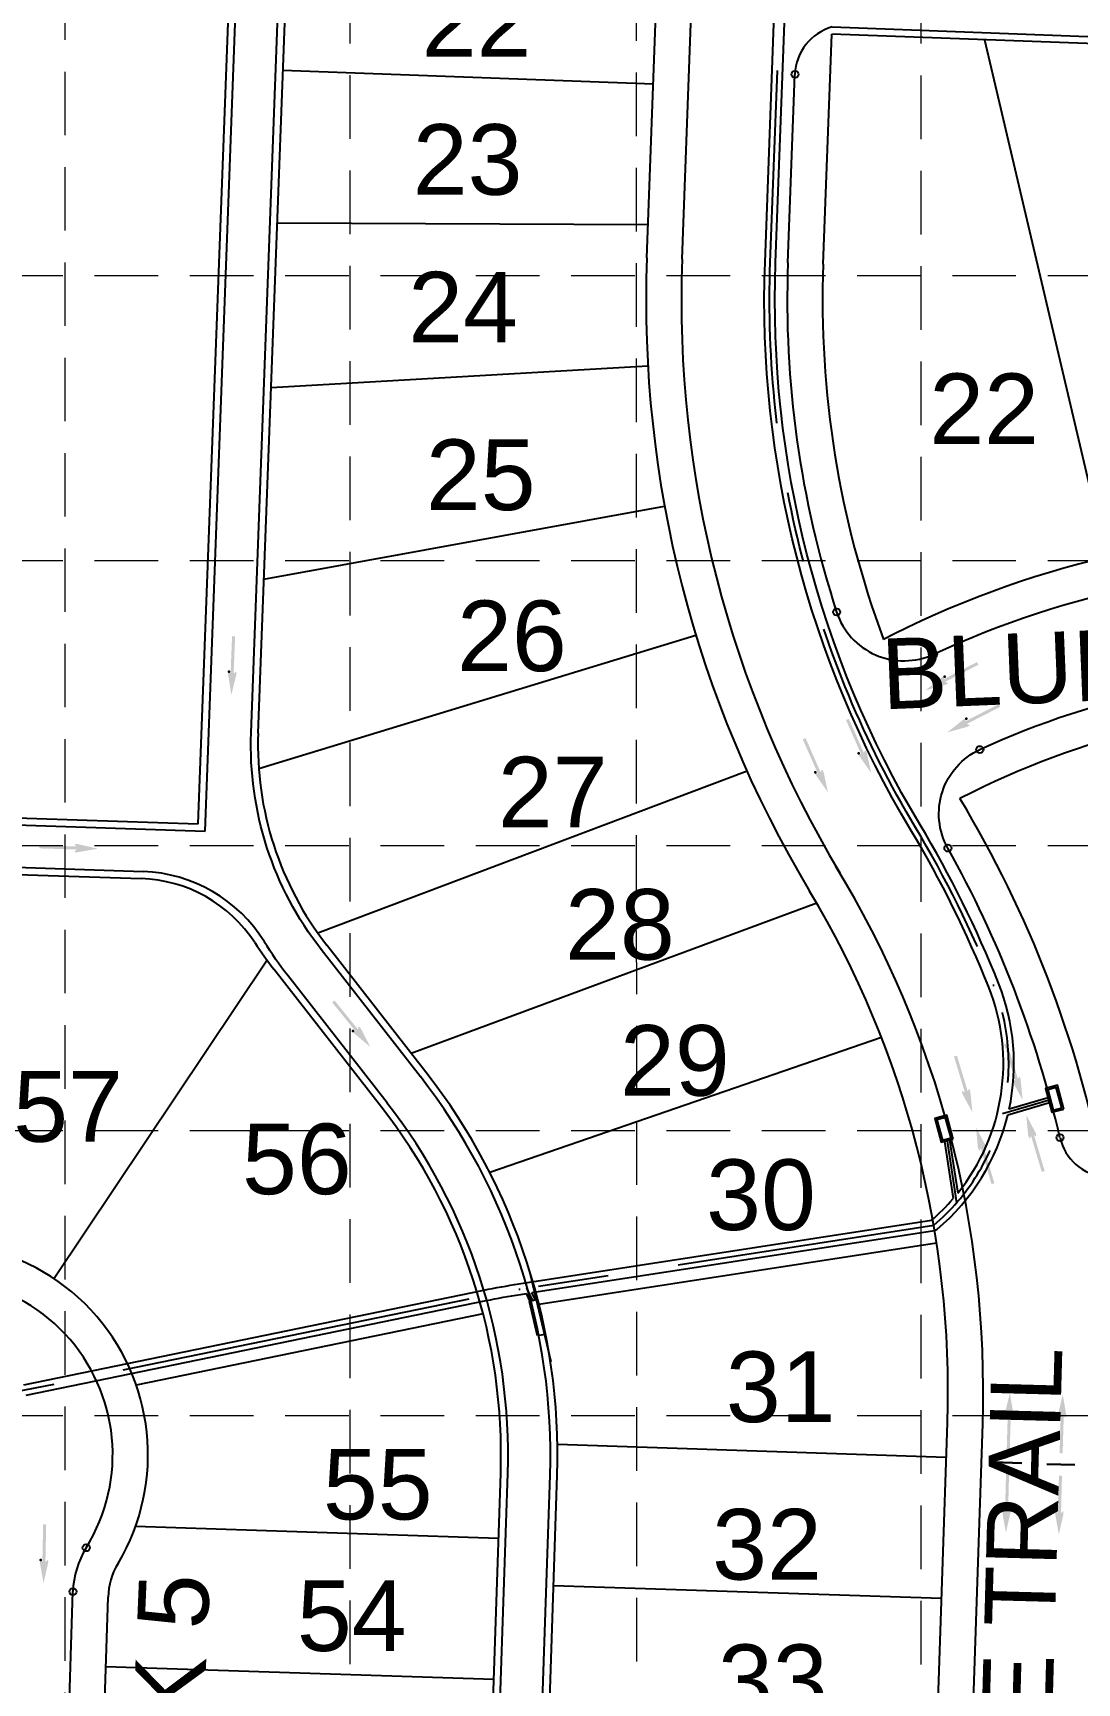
# Model space of a CAD drawing. Header units: feet. Extents: x 10084 to 13321, y 3329 to 8503.
# Drawn here: x 12500.8 to 12796.5, y 6808.9 to 7276.2 of the extents above; entities that cross this region are included whole.
import ezdxf
from ezdxf.enums import TextEntityAlignment as Align

# ---------------------------------------------------------------- set-up
doc = ezdxf.new("R2010")
doc.units = ezdxf.units.FT
doc.header["$LTSCALE"] = 40
doc.header["$MEASUREMENT"] = 0
for name, pattern in [('( Dashdot )', [1.001, 0.5, -0.25, 0.001, -0.25]), ('CENTERX2', [4, 2.5, -0.5, 0.5, -0.5]), ('DASHED', [0.75, 0.5, -0.25]), ('HIDDEN', [0.375, 0.25, -0.125])]:
    doc.linetypes.add(name, pattern=pattern)
for name, color, linetype in [('CURB', 4, 'Continuous'), ('flow arrow', 4, 'Continuous'), ('GRID', 254, 'DASHED'), ('INLET', 4, 'Continuous'), ('LOT', 7, 'Continuous'), ('NAME', 6, 'Continuous'), ('ROW', 3, '( Dashdot )'), ('STORM', 2, 'Continuous'), ('storm CL', 7, 'CENTERX2')]:
    doc.layers.add(name, color=color, linetype=linetype)
doc.styles.get("Standard").update_dxf_attribs({"font": 'ARIAL.TTF'})

msp = doc.modelspace()

# ---------------------------------------------------------------- hatches: boundary and pattern name
at = {"layer": 'flow arrow', "linetype": 'Continuous', "lineweight": 30}
h = msp.add_hatch(color=7, dxfattribs=at)
edge = h.paths.add_edge_path()
edge.add_line((12558.24, 7095.32), (12557.61, 7094.8))
edge.add_line((12557.61, 7094.8), (12558.03, 7105.37))
edge.add_line((12558.03, 7105.37), (12557.17, 7105.4))
edge.add_line((12557.17, 7105.4), (12556.75, 7094.83))
edge.add_line((12556.75, 7094.83), (12556.27, 7095.39))
edge.add_line((12556.27, 7095.39), (12556.27, 7095.39))
edge.add_ellipse((12556.2, 7094.86), major_axis=(0.022, 0.56), ratio=0.285714, start_angle=342.8173, end_angle=484.7269)
edge.add_line((12556.06, 7094.54), (12556.06, 7094.54))
edge.add_line((12556.06, 7094.54), (12556.96, 7088.77))
edge.add_line((12556.96, 7088.77), (12558.37, 7094.45))
edge.add_line((12558.37, 7094.45), (12558.37, 7094.45))
edge.add_ellipse((12558.25, 7094.78), major_axis=(0.022, 0.56), ratio=0.285714, start_angle=234.1685, end_angle=374.4967)
edge.add_line((12558.24, 7095.32), (12558.24, 7095.32))
edge.add_line((12558.24, 7095.32), (12558.24, 7095.32))
h = msp.add_hatch(color=7, dxfattribs=at)
edge = h.paths.add_edge_path()
edge.add_line((12759.93, 7092.18), (12759.17, 7092.47))
edge.add_line((12759.17, 7092.47), (12768.59, 7097.29))
edge.add_line((12768.59, 7097.29), (12768.19, 7098.06))
edge.add_line((12768.19, 7098.06), (12758.78, 7093.23))
edge.add_line((12758.78, 7093.23), (12759.03, 7093.92))
edge.add_line((12759.03, 7093.92), (12759.03, 7093.93))
edge.add_ellipse((12758.53, 7093.72), major_axis=(0.498, 0.255), ratio=0.285714, start_angle=342.8173, end_angle=484.7269)
edge.add_line((12758.18, 7093.7), (12758.18, 7093.7))
edge.add_line((12758.18, 7093.7), (12753.6, 7090.07))
edge.add_line((12753.6, 7090.07), (12759.24, 7091.63))
edge.add_line((12759.24, 7091.63), (12759.24, 7091.63))
edge.add_ellipse((12759.47, 7091.9), major_axis=(0.498, 0.255), ratio=0.285714, start_angle=234.1685, end_angle=374.4967)
edge.add_line((12759.93, 7092.18), (12759.93, 7092.18))
edge.add_line((12759.93, 7092.18), (12759.93, 7092.18))
h = msp.add_hatch(color=7, dxfattribs=at)
edge = h.paths.add_edge_path()
edge.add_line((12766.09, 7080.26), (12765.33, 7080.55))
edge.add_line((12765.33, 7080.55), (12774.75, 7085.37))
edge.add_line((12774.75, 7085.37), (12774.35, 7086.14))
edge.add_line((12774.35, 7086.14), (12764.94, 7081.31))
edge.add_line((12764.94, 7081.31), (12765.19, 7082))
edge.add_line((12765.19, 7082), (12765.19, 7082))
edge.add_ellipse((12764.69, 7081.8), major_axis=(0.498, 0.255), ratio=0.285714, start_angle=342.8173, end_angle=484.7269)
edge.add_line((12764.34, 7081.77), (12764.34, 7081.77))
edge.add_line((12764.34, 7081.77), (12759.76, 7078.15))
edge.add_line((12759.76, 7078.15), (12765.4, 7079.71))
edge.add_line((12765.4, 7079.71), (12765.4, 7079.71))
edge.add_ellipse((12765.63, 7079.97), major_axis=(0.498, 0.255), ratio=0.285714, start_angle=234.1685, end_angle=374.4967)
edge.add_line((12766.09, 7080.26), (12766.09, 7080.26))
edge.add_line((12766.09, 7080.26), (12766.09, 7080.26))
h = msp.add_hatch(color=7, dxfattribs=at)
edge = h.paths.add_edge_path()
edge.add_line((12736.49, 7073.07), (12736.16, 7072.32))
edge.add_line((12736.16, 7072.32), (12731.87, 7082))
edge.add_line((12731.87, 7082), (12731.09, 7081.65))
edge.add_line((12731.09, 7081.65), (12735.37, 7071.97))
edge.add_line((12735.37, 7071.97), (12734.69, 7072.26))
edge.add_line((12734.69, 7072.26), (12734.69, 7072.26))
edge.add_ellipse((12734.87, 7071.75), major_axis=(-0.227, 0.512), ratio=0.285714, start_angle=342.8173, end_angle=484.7269)
edge.add_line((12734.87, 7071.41), (12734.87, 7071.41))
edge.add_line((12734.87, 7071.41), (12738.23, 7066.63))
edge.add_line((12738.23, 7066.63), (12736.99, 7072.34))
edge.add_line((12736.99, 7072.34), (12737, 7072.34))
edge.add_ellipse((12736.74, 7072.59), major_axis=(-0.227, 0.512), ratio=0.285714, start_angle=234.1685, end_angle=374.4967)
edge.add_line((12736.49, 7073.07), (12736.49, 7073.07))
edge.add_line((12736.49, 7073.07), (12736.49, 7073.07))
h = msp.add_hatch(color=7, dxfattribs=at)
edge = h.paths.add_edge_path()
edge.add_line((12724.24, 7067.59), (12723.9, 7066.85))
edge.add_line((12723.9, 7066.85), (12719.62, 7076.53))
edge.add_line((12719.62, 7076.53), (12718.84, 7076.17))
edge.add_line((12718.84, 7076.17), (12723.12, 7066.5))
edge.add_line((12723.12, 7066.5), (12722.44, 7066.79))
edge.add_line((12722.44, 7066.79), (12722.44, 7066.79))
edge.add_ellipse((12722.61, 7066.28), major_axis=(-0.227, 0.512), ratio=0.285714, start_angle=342.8173, end_angle=484.7269)
edge.add_line((12722.62, 7065.93), (12722.62, 7065.93))
edge.add_line((12722.62, 7065.93), (12725.98, 7061.15))
edge.add_line((12725.98, 7061.15), (12724.74, 7066.87))
edge.add_line((12724.74, 7066.87), (12724.74, 7066.87))
edge.add_ellipse((12724.49, 7067.11), major_axis=(-0.227, 0.512), ratio=0.285714, start_angle=234.1685, end_angle=374.4967)
edge.add_line((12724.24, 7067.59), (12724.24, 7067.59))
edge.add_line((12724.24, 7067.59), (12724.24, 7067.59))
h = msp.add_hatch(color=7, dxfattribs=at)
edge = h.paths.add_edge_path()
edge.add_line((12512.6, 7046.36), (12513.12, 7045.84))
edge.add_line((12513.12, 7045.84), (12502.54, 7046.15))
edge.add_line((12502.54, 7046.15), (12502.52, 7045.29))
edge.add_line((12502.52, 7045.29), (12513.1, 7044.98))
edge.add_line((12513.1, 7044.98), (12512.53, 7044.39))
edge.add_line((12512.53, 7044.39), (12512.53, 7044.39))
edge.add_ellipse((12513.07, 7044.33), major_axis=(-0.56, 0.016), ratio=0.285714, start_angle=345.5033, end_angle=485.8315)
edge.add_line((12513.39, 7044.19), (12513.39, 7044.2))
edge.add_line((12513.39, 7044.2), (12519.15, 7045.21))
edge.add_line((12519.15, 7045.21), (12513.45, 7046.51))
edge.add_line((12513.45, 7046.51), (12513.46, 7046.51))
edge.add_ellipse((12513.13, 7046.39), major_axis=(-0.56, 0.016), ratio=0.285714, start_angle=235.2731, end_angle=377.1827)
edge.add_line((12512.6, 7046.36), (12512.6, 7046.36))
edge.add_line((12512.6, 7046.36), (12512.6, 7046.36))
edge.add_line((12512.6, 7046.36), (12512.6, 7046.36))
h = msp.add_hatch(color=7, dxfattribs=at)
edge = h.paths.add_edge_path()
edge.add_line((12592.98, 6994.82), (12592.85, 6994.01))
edge.add_line((12592.85, 6994.01), (12586.19, 7002.23))
edge.add_line((12586.19, 7002.23), (12585.52, 7001.69))
edge.add_line((12585.52, 7001.69), (12592.19, 6993.47))
edge.add_line((12592.19, 6993.47), (12591.46, 6993.57))
edge.add_line((12591.46, 6993.57), (12591.46, 6993.57))
edge.add_ellipse((12591.76, 6993.12), major_axis=(-0.353, 0.435), ratio=0.285714, start_angle=342.8173, end_angle=484.7269)
edge.add_line((12591.86, 6992.79), (12591.86, 6992.79))
edge.add_line((12591.86, 6992.79), (12596.35, 6989.05))
edge.add_line((12596.35, 6989.05), (12593.66, 6994.25))
edge.add_line((12593.66, 6994.25), (12593.66, 6994.25))
edge.add_ellipse((12593.35, 6994.42), major_axis=(-0.353, 0.435), ratio=0.285714, start_angle=234.1685, end_angle=374.4967)
edge.add_line((12592.98, 6994.82), (12592.98, 6994.82))
edge.add_line((12592.98, 6994.82), (12592.98, 6994.82))
at = {"layer": 'flow arrow'}
h = msp.add_hatch(color=7, dxfattribs=at)
edge = h.paths.add_edge_path()
edge.add_line((12765.89, 6977.14), (12765.57, 6976.48))
edge.add_line((12765.57, 6976.48), (12762.51, 6986.61))
edge.add_line((12762.51, 6986.61), (12761.68, 6986.36))
edge.add_line((12761.68, 6986.36), (12764.74, 6976.23))
edge.add_line((12764.74, 6976.23), (12764, 6976.58))
edge.add_line((12764, 6976.58), (12764, 6976.58))
edge.add_ellipse((12764.12, 6976.05), major_axis=(-0.162, 0.536), ratio=0.285714, start_angle=345.5033, end_angle=485.8315)
edge.add_line((12764.09, 6975.7), (12764.09, 6975.7))
edge.add_line((12764.09, 6975.7), (12766.88, 6970.56))
edge.add_line((12766.88, 6970.56), (12766.31, 6976.37))
edge.add_line((12766.31, 6976.37), (12766.31, 6976.37))
edge.add_ellipse((12766.09, 6976.64), major_axis=(-0.162, 0.536), ratio=0.285714, start_angle=235.2731, end_angle=377.1827)
edge.add_line((12765.89, 6977.14), (12765.89, 6977.14))
edge.add_line((12765.89, 6977.14), (12765.89, 6977.14))
edge.add_line((12765.89, 6977.14), (12765.89, 6977.14))
h = msp.add_hatch(color=7, dxfattribs=at)
edge = h.paths.add_edge_path()
edge.add_line((12780.13, 6980.62), (12779.81, 6979.96))
edge.add_line((12779.81, 6979.96), (12776.75, 6990.09))
edge.add_line((12776.75, 6990.09), (12775.92, 6989.84))
edge.add_line((12775.92, 6989.84), (12778.98, 6979.71))
edge.add_line((12778.98, 6979.71), (12778.24, 6980.06))
edge.add_line((12778.24, 6980.06), (12778.24, 6980.06))
edge.add_ellipse((12778.36, 6979.53), major_axis=(-0.162, 0.536), ratio=0.285714, start_angle=345.5033, end_angle=485.8315)
edge.add_line((12778.33, 6979.18), (12778.33, 6979.18))
edge.add_line((12778.33, 6979.18), (12781.12, 6974.04))
edge.add_line((12781.12, 6974.04), (12780.55, 6979.85))
edge.add_line((12780.55, 6979.85), (12780.55, 6979.85))
edge.add_ellipse((12780.33, 6980.12), major_axis=(-0.162, 0.536), ratio=0.285714, start_angle=235.2731, end_angle=377.1827)
edge.add_line((12780.13, 6980.62), (12780.13, 6980.62))
edge.add_line((12780.13, 6980.62), (12780.13, 6980.62))
edge.add_line((12780.13, 6980.62), (12780.13, 6980.62))
h = msp.add_hatch(color=7, dxfattribs=at)
edge = h.paths.add_edge_path()
edge.add_line((12784.98, 6963.7), (12784.35, 6964.07))
edge.add_line((12784.35, 6964.07), (12787.37, 6953.93))
edge.add_line((12787.37, 6953.93), (12786.55, 6953.68))
edge.add_line((12786.55, 6953.68), (12783.52, 6963.82))
edge.add_line((12783.52, 6963.82), (12783.1, 6963.12))
edge.add_line((12783.1, 6963.12), (12783.1, 6963.12))
edge.add_ellipse((12782.9, 6963.63), major_axis=(0.16, -0.537), ratio=0.285714, start_angle=-125.8315, end_angle=14.4967, ccw=False)
edge.add_line((12782.68, 6963.91), (12782.69, 6963.91))
edge.add_line((12782.69, 6963.91), (12782.18, 6969.73))
edge.add_line((12782.18, 6969.73), (12784.91, 6964.56))
edge.add_line((12784.91, 6964.56), (12784.91, 6964.57))
edge.add_ellipse((12784.87, 6964.22), major_axis=(0.16, -0.537), ratio=0.285714, start_angle=-17.1827, end_angle=124.7269, ccw=False)
edge.add_line((12784.98, 6963.7), (12784.98, 6963.7))
edge.add_line((12784.98, 6963.7), (12784.98, 6963.7))
edge.add_line((12784.98, 6963.7), (12784.98, 6963.7))
h = msp.add_hatch(color=7, dxfattribs=at)
edge = h.paths.add_edge_path()
edge.add_line((12770.74, 6960.22), (12770.11, 6960.59))
edge.add_line((12770.11, 6960.59), (12773.14, 6950.45))
edge.add_line((12773.14, 6950.45), (12772.31, 6950.2))
edge.add_line((12772.31, 6950.2), (12769.28, 6960.34))
edge.add_line((12769.28, 6960.34), (12768.86, 6959.64))
edge.add_line((12768.86, 6959.64), (12768.86, 6959.64))
edge.add_ellipse((12768.66, 6960.15), major_axis=(0.16, -0.537), ratio=0.285714, start_angle=-125.8315, end_angle=14.4967, ccw=False)
edge.add_line((12768.45, 6960.43), (12768.45, 6960.43))
edge.add_line((12768.45, 6960.43), (12767.94, 6966.25))
edge.add_line((12767.94, 6966.25), (12770.67, 6961.08))
edge.add_line((12770.67, 6961.08), (12770.67, 6961.08))
edge.add_ellipse((12770.63, 6960.74), major_axis=(0.16, -0.537), ratio=0.285714, start_angle=-17.1827, end_angle=124.7269, ccw=False)
edge.add_line((12770.74, 6960.22), (12770.74, 6960.22))
edge.add_line((12770.74, 6960.22), (12770.74, 6960.22))
edge.add_line((12770.74, 6960.22), (12770.74, 6960.22))
at = {"layer": 'flow arrow', "linetype": 'Continuous', "lineweight": 30}
h = msp.add_hatch(color=7, dxfattribs=at)
edge = h.paths.add_edge_path()
edge.add_line((12778.26, 6884.53), (12777.78, 6885.09))
edge.add_line((12777.78, 6885.09), (12777.46, 6874.51))
edge.add_line((12777.46, 6874.51), (12776.6, 6874.53))
edge.add_line((12776.6, 6874.53), (12776.92, 6885.11))
edge.add_line((12776.92, 6885.11), (12776.29, 6884.58))
edge.add_line((12776.29, 6884.58), (12776.29, 6884.58))
edge.add_ellipse((12776.27, 6885.12), major_axis=(-0.017, -0.56), ratio=0.285714, start_angle=-125.8315, end_angle=14.4967, ccw=False)
edge.add_line((12776.15, 6885.45), (12776.15, 6885.45))
edge.add_line((12776.15, 6885.45), (12777.5, 6891.15))
edge.add_line((12777.5, 6891.15), (12778.46, 6885.38))
edge.add_line((12778.46, 6885.38), (12778.46, 6885.38))
edge.add_ellipse((12778.32, 6885.07), major_axis=(-0.017, -0.56), ratio=0.285714, start_angle=-17.1827, end_angle=124.7269, ccw=False)
edge.add_line((12778.26, 6884.53), (12778.26, 6884.53))
edge.add_line((12778.26, 6884.53), (12778.26, 6884.53))
edge.add_line((12778.26, 6884.53), (12778.26, 6884.53))
h = msp.add_hatch(color=7, dxfattribs=at)
edge = h.paths.add_edge_path()
edge.add_line((12793.25, 6884.04), (12792.77, 6884.59))
edge.add_line((12792.77, 6884.59), (12792.45, 6874.01))
edge.add_line((12792.45, 6874.01), (12791.59, 6874.04))
edge.add_line((12791.59, 6874.04), (12791.91, 6884.62))
edge.add_line((12791.91, 6884.62), (12791.28, 6884.09))
edge.add_line((12791.28, 6884.09), (12791.28, 6884.08))
edge.add_ellipse((12791.26, 6884.63), major_axis=(-0.017, -0.56), ratio=0.285714, start_angle=-125.8315, end_angle=14.4967, ccw=False)
edge.add_line((12791.14, 6884.96), (12791.14, 6884.96))
edge.add_line((12791.14, 6884.96), (12792.49, 6890.65))
edge.add_line((12792.49, 6890.65), (12793.46, 6884.88))
edge.add_line((12793.46, 6884.88), (12793.46, 6884.89))
edge.add_ellipse((12793.31, 6884.57), major_axis=(-0.017, -0.56), ratio=0.285714, start_angle=-17.1827, end_angle=124.7269, ccw=False)
edge.add_line((12793.25, 6884.04), (12793.25, 6884.04))
edge.add_line((12793.25, 6884.04), (12793.25, 6884.04))
edge.add_line((12793.25, 6884.04), (12793.25, 6884.04))
h = msp.add_hatch(color=7, dxfattribs=at)
edge = h.paths.add_edge_path()
edge.add_line((12777.52, 6858.06), (12777, 6857.53))
edge.add_line((12777, 6857.53), (12777.28, 6868.11))
edge.add_line((12777.28, 6868.11), (12776.42, 6868.14))
edge.add_line((12776.42, 6868.14), (12776.14, 6857.56))
edge.add_line((12776.14, 6857.56), (12775.55, 6858.12))
edge.add_line((12775.55, 6858.12), (12775.55, 6858.12))
edge.add_ellipse((12775.49, 6857.58), major_axis=(0.015, 0.56), ratio=0.285714, start_angle=345.5033, end_angle=485.8315)
edge.add_line((12775.36, 6857.26), (12775.36, 6857.26))
edge.add_line((12775.36, 6857.26), (12776.38, 6851.5))
edge.add_line((12776.38, 6851.5), (12777.67, 6857.2))
edge.add_line((12777.67, 6857.2), (12777.67, 6857.2))
edge.add_ellipse((12777.55, 6857.52), major_axis=(0.015, 0.56), ratio=0.285714, start_angle=235.2731, end_angle=377.1827)
edge.add_line((12777.52, 6858.06), (12777.52, 6858.06))
edge.add_line((12777.52, 6858.06), (12777.52, 6858.06))
edge.add_line((12777.52, 6858.06), (12777.52, 6858.06))
h = msp.add_hatch(color=7, dxfattribs=at)
edge = h.paths.add_edge_path()
edge.add_line((12792.51, 6857.56), (12791.99, 6857.03))
edge.add_line((12791.99, 6857.03), (12792.27, 6867.61))
edge.add_line((12792.27, 6867.61), (12791.41, 6867.64))
edge.add_line((12791.41, 6867.64), (12791.13, 6857.06))
edge.add_line((12791.13, 6857.06), (12790.54, 6857.62))
edge.add_line((12790.54, 6857.62), (12790.54, 6857.63))
edge.add_ellipse((12790.49, 6857.08), major_axis=(0.015, 0.56), ratio=0.285714, start_angle=345.5033, end_angle=485.8315)
edge.add_line((12790.35, 6856.76), (12790.35, 6856.76))
edge.add_line((12790.35, 6856.76), (12791.38, 6851))
edge.add_line((12791.38, 6851), (12792.66, 6856.7))
edge.add_line((12792.66, 6856.7), (12792.66, 6856.7))
edge.add_ellipse((12792.54, 6857.03), major_axis=(0.015, 0.56), ratio=0.285714, start_angle=235.2731, end_angle=377.1827)
edge.add_line((12792.51, 6857.56), (12792.51, 6857.56))
edge.add_line((12792.51, 6857.56), (12792.51, 6857.56))
edge.add_line((12792.51, 6857.56), (12792.51, 6857.56))
h = msp.add_hatch(color=7, dxfattribs=at)
edge = h.paths.add_edge_path()
edge.add_line((12504.91, 6843.78), (12504.29, 6843.24))
edge.add_line((12504.29, 6843.24), (12504.51, 6853.82))
edge.add_line((12504.51, 6853.82), (12503.65, 6853.84))
edge.add_line((12503.65, 6853.84), (12503.43, 6843.26))
edge.add_line((12503.43, 6843.26), (12502.94, 6843.81))
edge.add_line((12502.94, 6843.81), (12502.94, 6843.81))
edge.add_ellipse((12502.88, 6843.27), major_axis=(0.012, 0.56), ratio=0.285714, start_angle=342.8173, end_angle=484.7269)
edge.add_line((12502.74, 6842.96), (12502.74, 6842.96))
edge.add_line((12502.74, 6842.96), (12503.76, 6837.2))
edge.add_line((12503.76, 6837.2), (12505.06, 6842.91))
edge.add_line((12505.06, 6842.91), (12505.06, 6842.9))
edge.add_ellipse((12504.93, 6843.23), major_axis=(0.012, 0.56), ratio=0.285714, start_angle=234.1685, end_angle=374.4967)
edge.add_line((12504.9, 6843.78), (12504.91, 6843.78))
edge.add_line((12504.91, 6843.78), (12504.91, 6843.78))

# ---------------------------------------------------------------- linework, layer by layer
at = {"layer": 'CURB', "color": 7}
for p, q in [((12549.52, 7050.17), (12588.72, 8099.66)), ((12684.66, 7212.2), (12692.25, 7415.54)), ((12562.57, 7078.02), (12574.28, 7391.71)), ((12727.14, 7277.91), (12894.39, 7271.66)), ((12714.64, 7211.08), (12716.63, 7264.49)), ((12310.26, 7058.09), (12549.52, 7050.17)), ((12309.86, 7046.1), (12531.96, 7038.74)), ((12610.52, 6980.65), (12582.4, 7016.67)), ((12601.06, 6973.27), (12572.94, 7009.29)), ((12759.71, 6577.48), (12769.8, 6882.29)), ((12622.6, 6485.95), (12635.26, 6868.23)), ((12634.6, 6485.55), (12647.26, 6867.83)), ((12499.65, 6459.05), (12512.09, 6834.82))]:
    msp.add_line(p, q, dxfattribs=at)
for centre in [(12716.63, 7264.49), (12728.44, 7112.23), (12755.9, 7100.29), (12768.99, 7073.29), (12759.94, 7045.38), (12791.71, 6963.36), (12515.84, 6847.23), (12512.09, 6834.82)]:
    msp.add_circle(centre, 1, dxfattribs=at)
for centre, radius, start, end in [((12731.12, 7263.97), 14.5, 105.9404, 177.9507), ((12999.44, 7200.44), 315, 177.8611, 210.9665), ((12999.44, 7200.44), 285, 177.8611, 198.0307), ((12747.45, 7118.42), 20, 198.0307, 294.9628), ((12484.96, 6891.72), 315, 13.1454, 29.1978), ((12530.57, 6996.76), 42, 31.6892, 88.103), ((12484.96, 6891.72), 285, 358.1031, 31.4011), ((12473.35, 6873.59), 174, 358.1031, 37.973), ((12473.35, 6873.59), 162, 358.1031, 37.973), ((12805.83, 6966.66), 14.5, 193.1454, 263.8627), ((12473.35, 6873.59), 50, 328.1766, 118.0295), ((12537.08, 6834.04), 25, 148.1766, 178.2155)]:
    msp.add_arc(centre, radius, start, end, dxfattribs=at)
at = {"layer": 'CURB', "color": 7, "extrusion": (0, 0, -1)}
for centre, radius, start, end in [((-12867.73, 6860.04), 265, 65.0372, 92.1389), ((-12867.73, 6860.04), 235, 65.1542, 92.1389), ((-12656.5, 7074.51), 94, 322.027, 2.1389), ((-12777.4, 7055.14), 20, 330.8022, 65.1542), ((-12656.5, 7074.51), 106, 322.027, 328.3108)]:
    msp.add_arc(centre, radius, start, end, dxfattribs=at)
at = {"layer": 'flow arrow', "color": 7, "linetype": 'Continuous', "lineweight": 30}
for p, q in [((12772.95, 6871.45), (12780.94, 6871.19)), ((12787.94, 6870.96), (12795.93, 6870.69))]:
    msp.add_line(p, q, dxfattribs=at)
for p in [(12556.27, 7095.39), (12759.03, 7093.92), (12765.19, 7082), (12734.69, 7072.26), (12722.44, 7066.79), (12591.46, 6993.57), (12502.94, 6843.81)]:
    msp.add_point(p, dxfattribs=at)
at = {"layer": 'GRID', "color": 252, "linetype": 'HIDDEN', "lineweight": 0, "ltscale": 1.8}
for p, q in [((12510.12, 3737.25), (12509.82, 8418.16)), ((12590.76, 3736.28), (12590.53, 8418.16)), ((12672.21, 3737.03), (12671.6, 8419.97)), ((12752.48, 3736.19), (12752.31, 8419.97)), ((10169.24, 7207.52), (13236.21, 7207.52)), ((10169.24, 7126.81), (13236.21, 7126.81)), ((10169.24, 7046.1), (13236.21, 7046.1)), ((10169.24, 6965.39), (13236.21, 6965.39)), ((10169.24, 6884.68), (13236.21, 6884.68))]:
    msp.add_line(p, q, dxfattribs=at)
at = {"layer": 'INLET', "color": 5}
for p, q in [((12641.49, 6925.11), (12647.46, 6899.98)), ((12643.33, 6917.41), (12641.38, 6916.97)), ((12643.69, 6907.24), (12641.38, 6916.97)), ((12645.64, 6907.68), (12643.69, 6907.24))]:
    msp.add_line(p, q, dxfattribs=at)
at = {"layer": 'INLET', "color": 5, "flags": 128}
for points in [[(12792.82, 6971.47), (12790.99, 6978.23), (12787.61, 6977.31), (12789.44, 6970.56)], [(12792.2, 6971.82), (12790.63, 6977.62), (12788.22, 6976.96), (12789.79, 6971.17)], [(12761.45, 6962.98), (12759.62, 6969.73), (12756.24, 6968.82), (12758.07, 6962.06)], [(12760.83, 6963.33), (12759.26, 6969.12), (12756.85, 6968.47), (12758.42, 6962.67)]]:
    msp.add_lwpolyline(points, close=True, dxfattribs=at)
at = {"layer": 'LOT', "color": 7}
for p, q in [((12770.3, 7274.3), (12804.77, 7127.74)), ((12571.58, 7265.72), (12676.51, 7261.8)), ((12675.02, 7221.91), (12569.96, 7222.37)), ((12568.22, 7175.84), (12674.97, 7181.93)), ((12566.2, 7121.58), (12679.7, 7142.24)), ((12564.74, 7067.88), (12688.57, 7105.64)), ((12703.04, 7067.13), (12581.46, 7021.28)), ((12722.8, 7029.76), (12607.92, 6987.23)), ((12567.08, 7013.63), (12506.73, 6923.45)), ((12741.13, 6991.73), (12630.16, 6953.52)), ((12644.1, 6916.26), (12756.75, 6933.63)), ((12628.3, 6913.5), (12530.03, 6893.3)), ((12649.33, 6876.54), (12759.49, 6872.89)), ((12632.66, 6849.89), (12529.82, 6853.3)), ((12648.22, 6836.56), (12758.16, 6832.92)), ((12631.33, 6809.91), (12521.39, 6813.55))]:
    msp.add_line(p, q, dxfattribs=at)
at = {"layer": 'ROW', "color": 7, "linetype": 'Continuous'}
for p, q in [((12547.59, 7052.23), (12586.72, 8099.74)), ((12674.67, 7212.57), (12682.7, 7427.69)), ((12564.57, 7077.94), (12576.28, 7391.63)), ((12724.63, 7210.71), (12727.07, 7275.91)), ((12894.31, 7269.67), (12727.07, 7275.91)), ((12744.66, 7105.96), (12741.72, 7104.49)), ((12767.04, 7061.25), (12763.36, 7059.41)), ((12310.33, 7060.09), (12547.59, 7052.23)), ((12309.8, 7044.1), (12531.43, 7036.76)), ((12612.09, 6981.88), (12583.98, 7017.9)), ((12599.48, 6972.04), (12568.98, 7011.12)), ((12749.71, 6577.81), (12759.81, 6882.62)), ((12620.6, 6486.01), (12633.27, 6868.29)), ((12636.6, 6485.48), (12649.26, 6867.76)), ((12509.64, 6458.72), (12522.04, 6833.23))]:
    msp.add_line(p, q, dxfattribs=at)
for centre, radius, start, end in [((12999.44, 7200.44), 325, 177.8611, 210.9665), ((12999.44, 7200.44), 275, 177.8611, 200.4202), ((12867.73, 6860.04), 275, 87.8611, 116.5859), ((12867.73, 6860.04), 225, 87.8611, 116.5859), ((12656.5, 7074.51), 92, 177.8611, 217.973), ((12484.96, 6891.72), 325, 11.0845, 31.0622), ((12530.11, 6996.78), 40, 33.0846, 88.1031), ((12484.96, 6891.72), 275, 358.1031, 30.9665), ((12654.11, 7077.57), 108, 213.0846, 217.973), ((12473.35, 6873.59), 176, 358.1031, 37.973), ((12473.35, 6873.59), 160, 358.1031, 37.973), ((12473.35, 6873.59), 60, 329.148, 117.0581), ((12542.03, 6832.56), 20, 149.148, 178.1031)]:
    msp.add_arc(centre, radius, start, end, dxfattribs=at)
at = {"layer": 'STORM', "color": 5}
for p, q in [((12708.14, 7211.32), (12715.6, 7411.02)), ((12711.14, 7211.21), (12718.47, 7407.39)), ((12788.72, 6973.2), (12776.92, 6969.78)), ((12788.33, 6974.65), (12777.3, 6971.45)), ((12758.98, 6962.31), (12761.44, 6946.11)), ((12760.43, 6962.7), (12762.73, 6947.65)), ((12638.39, 6921.95), (12755.29, 6939.98)), ((12642.1, 6919.49), (12756.17, 6937.08)), ((12756.17, 6937.08), (12756.91, 6937.42)), ((12498.2, 6893.39), (12628.52, 6920.18)), ((12498.81, 6890.45), (12629.13, 6917.24)), ((12638.85, 6918.99), (12640.55, 6919.25)), ((12641.6, 6917.02), (12640.55, 6919.25)), ((12643.1, 6917.36), (12642.1, 6919.49))]:
    msp.add_line(p, q, dxfattribs=at)
at = {"layer": 'STORM', "color": 5, "extrusion": (0, 0, -1)}
for centre, radius, start, end in [((-12999.44, 7200.44), 291.5, 329.0335, 2.1389), ((-12999.44, 7200.44), 288.5, 329.0335, 2.1389), ((-12733.63, 7040.94), 21.5, 149.0334916666223, 149.0334999999855), ((-12733.63, 7040.94), 18.5, 149.0334916666223, 149.0334999999855), ((-12669.1, 6722.81), 201.5, 78.3839, 81.2348), ((-12669.1, 6722.81), 198.5, 78.3839, 81.2348)]:
    msp.add_arc(centre, radius, start, end, dxfattribs=at)
at = {"layer": 'STORM', "color": 5}
for centre, radius, start, end in [((12484.96, 6891.72), 311.5, 21.7473, 30.9665), ((12484.96, 6891.72), 308.5, 21.7473, 30.9665), ((12717.17, 6984.35), 58.5, 321.1516, 21.7473), ((12717.17, 6984.35), 61.5, 347.8938, 21.7473), ((12717.17, 6984.35), 61.5, 310.2591, 346.2947), ((12717.17, 6984.35), 58.5, 310.671, 319.19)]:
    msp.add_arc(centre, radius, start, end, dxfattribs=at)
at = {"layer": 'storm CL', "color": 5}
for p, q in [((12789.01, 6974.07), (12775.46, 6970.13)), ((12759.63, 6963), (12762.39, 6944.91)), ((12642.35, 6917.19), (12640.66, 6920.79))]:
    msp.add_line(p, q, dxfattribs=at)
at = {"layer": 'storm CL', "color": 5, "flags": 128}
msp.add_lwpolyline([(12064.41, 6847.21), (12168.78, 6843.75, 0.251291), (12219.52, 6869.12, -0.255449), (12270.77, 6895.31), (12270.77, 6895.31), (12463.33, 6888.93), (12463.33, 6888.93, 0.05903), (12498.5, 6891.92), (12498.5, 6891.92), (12628.83, 6918.71), (12628.83, 6918.71, -0.01244), (12638.62, 6920.47), (12638.62, 6920.47), (12755.94, 6938.56), (12755.94, 6938.56, 0.322452), (12772.9, 7006.58), (12772.9, 7006.58, 0.040248), (12750.78, 7051.23), (12750.78, 7051.23, 0), (12750.78, 7051.23), (12750.78, 7051.23, -0.145463), (12709.64, 7211.26), (12709.64, 7211.26), (12718.04, 7436.18), (12718.04, 7436.18, 0.241795), (12694.88, 7485.87)], format="xyb", dxfattribs=at)

# ---------------------------------------------------------------- texts
at = {"layer": 'NAME', "color": 7}
for s, p in [('22', (12610.89, 7279.52)), ('23', (12608.36, 7240.39)), ('24', (12607.07, 7198.57)), ('22', (12754.68, 7169.78)), ('25', (12612.08, 7151.1)), ('26', (12620.91, 7105.49)), ('27', (12632.47, 7061.25)), ('28', (12651.51, 7023.78)), ('29', (12667.07, 6985.25)), ('57', (12495.16, 6972.21)), ('56', (12559.99, 6957.37)), ('30', (12691.46, 6947.22)), ('31', (12697.05, 6892.82)), ('55', (12582.9, 6865.24)), ('32', (12693.17, 6848.23)), ('54', (12575.53, 6828.01)), ('33', (12694.83, 6809.85))]:
    msp.add_text(s, height=20, dxfattribs=at).set_placement(p, align=Align.MIDDLE_LEFT)
for s, rotation, p in [('BLUE RIDGE COURT', 2.3291, (12741.06, 7094.64)), ('CHEROKEE ROSE TRAIL', 88.4447, (12773.41, 6573.54)), ('BLOCK 5', 87.6131, (12535.95, 6721.93))]:
    msp.add_text(s, height=20, rotation=rotation, dxfattribs=at).set_placement(p, align=Align.MIDDLE_LEFT)

doc.saveas('drawing.dxf')
